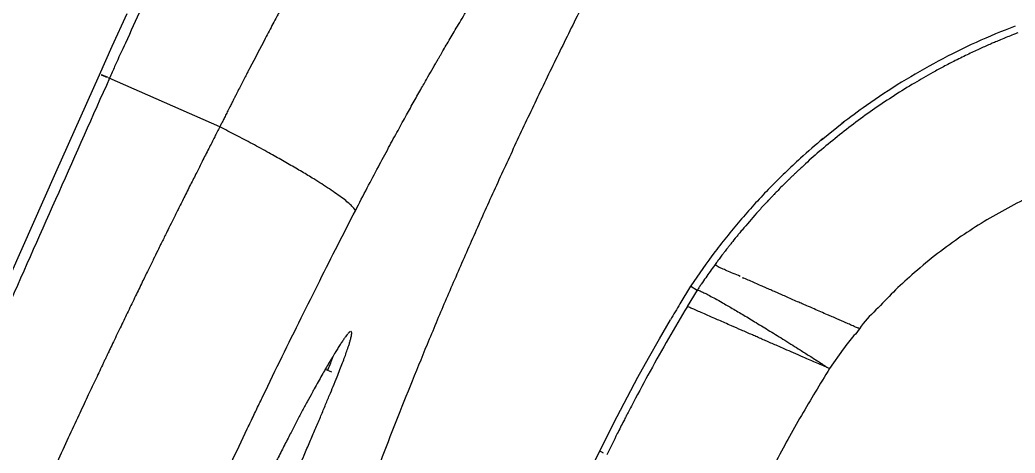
# Model space of a CAD drawing. Header units: millimetres. Extents: x 1145859089 to 1147511753, y -1047484727 to -1047247487.
# Drawn here: x 1146005545 to 1146005677.1, y -1047431252.1 to -1047431194.6 of the extents above; entities that cross this region are included whole.
import ezdxf
from ezdxf.xclip import XClip

# ---------------------------------------------------------------- set-up
doc = ezdxf.new("R2010")
doc.units = ezdxf.units.MM
doc.header["$LTSCALE"] = 100
doc.header["$MEASUREMENT"] = 0
doc.header["$XCLIPFRAME"] = 2
doc.layers.get('0').update_dxf_attribs({"linetype": 'CONTINUOUS'})
doc.layers.add('XREF', color=135, linetype='CONTINUOUS')
doc.layers.add('단지배치도$0$W240910', color=135, linetype='CONTINUOUS')

# ---------------------------------------------------------------- blocks, each defined once
blk = doc.blocks.new('단지배치도$0$zw$9902')
at = {"layer": '단지배치도$0$W240910', "linetype": 'ByBlock', "ltscale": 20}
for p, q in [((67416.45, -59828.75), (67418.42, -59824.42)), ((67414.74, -59832.54), (67416.45, -59828.75)), ((67416.84, -59831.27), (67416.77, -59831.43)), ((67408.97, -59845.49), (67414.74, -59832.54)), ((67430.72, -59839.45), (67416.04, -59832.97)), ((67510.53, -59841.2), (67513.52, -59838.8)), ((67402.93, -59859.1), (67408.97, -59845.49)), ((67491.78, -59862.92), (67493.2, -59860.59)), ((67493.23, -59860.54), (67493.2, -59860.59)), ((67493.2, -59860.59), (67494.06, -59861.14)), ((67494.06, -59861.14), (67492.75, -59863.28)), ((67489.04, -59867.58), (67490.51, -59865.05)), ((67447.34, -59867.39), (67447.34, -59867.39)), ((67487.59, -59870.13), (67489.04, -59867.58)), ((67446.07, -59869.32), (67446.05, -59869.36)), ((67446.07, -59869.32), (67446.07, -59869.32)), ((67513.45, -59868.94), (67511.61, -59871.53)), ((67486.18, -59872.69), (67487.59, -59870.13)), ((67444.71, -59871.61), (67445.55, -59871.98)), ((67484.8, -59875.27), (67486.18, -59872.69)), ((67483.44, -59877.87), (67484.8, -59875.27)), ((67482.12, -59880.48), (67483.44, -59877.87)), ((67481.14, -59882.47), (67482.12, -59880.48)), ((67478.84, -59886.97), (67481.14, -59882.47)), ((67481.6, -59882.7), (67481.14, -59882.47)), ((67481.58, -59882.75), (67481.6, -59882.7))]:
    blk.add_line(p, q, dxfattribs=at)
at = {"layer": '단지배치도$0$W240910'}
blk.add_arc((56404.25, -57219.78, 0), 12756.72, 322.50733, 9.110085, dxfattribs=at)
at = {"layer": '단지배치도$0$W240910', "linetype": 'ByBlock', "ltscale": 20}
for centre, radius, start, end in [((67495.39, -59866.7), 86.17, 155.8381, 156.9711), ((67705.84, -59991.52), 248.7, 148.9594, 151.2437), ((67720.55, -60000.76), 267.09, 148.9305, 149.4628), ((67452.53, -59871.26), 6.47, 143.2857, 143.5297), ((67448.08, -59866.74), 0.146, 62.5836, 66.2731), ((67448.08, -59866.75), 0.156, 58.4735, 62.5744)]:
    blk.add_arc(centre, radius, start, end, dxfattribs=at)
for points, start_tangent, end_tangent in [([(67430.67, -59801.81), (67428.63, -59806.01), (67426.56, -59810.32), (67424.48, -59814.71), (67422.39, -59819.19), (67420.29, -59823.74), (67418.19, -59828.34), (67416.84, -59831.27)], (-0.439895, -0.898049), (-0.409883, -0.912138)), ([(67448.71, -59850.57), (67450.28, -59847.54), (67451.76, -59844.75), (67453.12, -59842.2), (67454.37, -59839.91), (67455.5, -59837.85), (67456.51, -59836.04), (67457.5, -59834.28), (67458.34, -59832.81), (67459.02, -59831.61), (67459.33, -59831.07), (67459.6, -59830.62), (67459.82, -59830.23), (67460.03, -59829.87), (67460.41, -59829.21), (67460.87, -59828.42), (67461.42, -59827.49), (67461.95, -59826.59), (67462.55, -59825.59), (67463.2, -59824.5), (67463.85, -59823.42), (67464.38, -59822.55), (67465.78, -59820.26), (67465.99, -59819.92), (67466.2, -59819.58), (67466.4, -59819.25), (67466.61, -59818.92), (67466.81, -59818.6), (67467, -59818.29), (67467.2, -59817.98), (67467.52, -59817.46), (67468.37, -59816.12), (67469.08, -59815.01), (67469.66, -59814.11), (67470.11, -59813.41), (67470.44, -59812.91), (67470.64, -59812.61), (67471.02, -59812.03), (67471.34, -59811.54), (67471.67, -59811.05), (67471.99, -59810.57), (67473.98, -59807.63)], (0.458101, 0.8889), (0.568322, 0.822806)), ([(67446.86, -59809.2), (67445.48, -59811.64), (67444.22, -59813.89), (67443.09, -59815.94), (67442.08, -59817.77), (67441.2, -59819.37), (67440.5, -59820.67), (67439.91, -59821.76), (67439.44, -59822.63), (67439.08, -59823.3), (67438.91, -59823.63), (67438.72, -59823.98), (67438.53, -59824.33), (67438.28, -59824.81), (67437.77, -59825.77), (67436.75, -59827.7), (67434.72, -59831.59), (67434.48, -59832.05), (67434.26, -59832.49), (67434.05, -59832.9), (67433.85, -59833.27), (67433.67, -59833.62), (67433.51, -59833.95), (67433.12, -59834.69), (67432.94, -59835.05), (67432.71, -59835.5), (67432.54, -59835.83), (67432.32, -59836.27), (67432.05, -59836.81), (67431.71, -59837.47), (67431.42, -59838.06), (67431.16, -59838.59), (67430.92, -59839.05), (67430.72, -59839.45)], (-0.524533, -0.85139), (-0.426696, -0.904395)), ([(67483.88, -59813.48), (67480.66, -59819.74), (67477.55, -59825.94), (67474.53, -59832.09), (67471.61, -59838.19), (67468.79, -59844.23), (67466.06, -59850.21), (67463.44, -59856.12), (67460.92, -59861.92), (67458.52, -59867.62), (67456.24, -59873.18), (67454.07, -59878.61), (67452.02, -59883.89), (67450.08, -59889.04), (67448.83, -59892.46)], (-0.460568, -0.887625), (-0.341163, -0.940004)), ([(67536.24, -59826.08), (67531.07, -59828.24), (67526.05, -59830.73), (67521.19, -59833.52), (67516.51, -59836.61), (67513.25, -59839.02)], (-0.933825, -0.35773), (-0.790723, -0.612174)), ([(67536.6, -59826.97), (67536.02, -59827.2), (67535.23, -59827.51), (67534.31, -59827.89), (67533.64, -59828.18), (67533.06, -59828.42), (67532.36, -59828.73), (67531.67, -59829.04), (67530.1, -59829.78), (67528.31, -59830.65), (67526.73, -59831.47), (67525.32, -59832.23), (67522.89, -59833.63), (67520.24, -59835.28), (67517.64, -59837.01), (67515.11, -59838.84), (67512.65, -59840.75)], (-0.934182, -0.356796), (-0.780622, -0.625004)), ([(67416.09, -59832.99), (67409.34, -59848.15), (67402.61, -59863.34), (67395.9, -59878.56), (67389.21, -59893.8)], (-0.408197, -0.912894), (-0.401005, -0.916076)), ([(67415.82, -59832.87), (67415.6, -59832.79), (67415.18, -59832.63), (67414.74, -59832.54)], (-0.921197, 0.389096), (0.193892, -0.981023)), ([(67416.04, -59832.97), (67415.82, -59832.87)], (-0.915205, 0.402989), (-0.921197, 0.389096)), ([(67430.72, -59839.45), (67430.04, -59840.78), (67429.26, -59842.32), (67428.38, -59844.05), (67427.65, -59845.5), (67426.83, -59847.11), (67425.96, -59848.86), (67425.19, -59850.4), (67424.53, -59851.73), (67423.97, -59852.85), (67423.52, -59853.76), (67423.19, -59854.43), (67422.87, -59855.08), (67422.48, -59855.87), (67421.9, -59857.05), (67421.21, -59858.45), (67420.43, -59860.06), (67419.54, -59861.89), (67418.55, -59863.94), (67417.62, -59865.88), (67416.61, -59867.98), (67416.16, -59868.92), (67415.92, -59869.43), (67415.73, -59869.82), (67415.54, -59870.22), (67415.34, -59870.63), (67415.14, -59871.06), (67414.19, -59873.09), (67413.14, -59875.31), (67412.01, -59877.73), (67410.62, -59880.72), (67409.13, -59883.95), (67407.54, -59887.45), (67405.84, -59891.2), (67404.05, -59895.21), (67402.16, -59899.47)], (-0.460582, -0.887617), (-0.414644, -0.909984)), ([(67448.71, -59850.57), (67448.25, -59849.96), (67447.76, -59849.52), (67447.08, -59848.97), (67446.22, -59848.35), (67445.26, -59847.69), (67444.24, -59847.02), (67443.18, -59846.36), (67442.42, -59845.89), (67441.63, -59845.42), (67440.8, -59844.93), (67439.94, -59844.43), (67439.06, -59843.92), (67438.15, -59843.41), (67437.23, -59842.9), (67435.04, -59841.7), (67432.85, -59840.55), (67430.72, -59839.45)], (-0.287428, 0.957802), (-0.8907, 0.454591)), ([(67510.78, -59840.99), (67507.77, -59843.62), (67503.74, -59847.51), (67499.96, -59851.65), (67496.44, -59856.01), (67493.23, -59860.54)], (-0.768899, -0.63937), (-0.552517, -0.833502)), ([(67512.65, -59840.75), (67510.26, -59842.73), (67508.16, -59844.6), (67507.78, -59844.96), (67507.41, -59845.3), (67507.07, -59845.62), (67506.74, -59845.94), (67506.43, -59846.23), (67506.15, -59846.51), (67505.88, -59846.78), (67505.18, -59847.47), (67504.65, -59848.01), (67504.26, -59848.41), (67503.99, -59848.7), (67503.7, -59849), (67503.45, -59849.27), (67502.94, -59849.81), (67501.95, -59850.9), (67500.02, -59853.14), (67499.59, -59853.65), (67499.28, -59854.03), (67498.61, -59854.86), (67498.31, -59855.25), (67498.04, -59855.59), (67497.69, -59856.04), (67497.45, -59856.36), (67497.05, -59856.88), (67496.74, -59857.31), (67496.35, -59857.83)], (-0.780622, -0.625004), (-0.587658, -0.809109)), ([(67544.74, -59846), (67541.35, -59847.32), (67538.08, -59848.78), (67534.86, -59850.44), (67531.74, -59852.26), (67528.73, -59854.23), (67525.55, -59856.58), (67522.53, -59859.1), (67520.09, -59861.37), (67517.78, -59863.74), (67515.59, -59866.24)], (-0.934339, -0.356387), (-0.517728, -0.855545)), ([(67397.29, -59967.4), (67399.3, -59962.01), (67401.41, -59956.45), (67403.62, -59950.72), (67405.93, -59944.82), (67408.32, -59938.85), (67408.86, -59937.51), (67409.52, -59935.89), (67410.16, -59934.3), (67410.8, -59932.75), (67411.42, -59931.24), (67412.03, -59929.77), (67413.62, -59925.93), (67415.13, -59922.36), (67416.53, -59919.06), (67417.83, -59916.03), (67419.02, -59913.28), (67419.88, -59911.3), (67420.67, -59909.48), (67421.4, -59907.82), (67422.17, -59906.09), (67423.01, -59904.2), (67424.19, -59901.56), (67425.49, -59898.66), (67426.92, -59895.51), (67428.48, -59892.1), (67430.17, -59888.44), (67432.19, -59884.13), (67434.37, -59879.52), (67434.82, -59878.57), (67435.23, -59877.71), (67435.64, -59876.86), (67436.05, -59876.02), (67436.45, -59875.18), (67438.99, -59869.93), (67441.52, -59864.81), (67443.98, -59859.87), (67446.37, -59855.13), (67448.71, -59850.57)], (0.346999, 0.937865), (0.457151, 0.889389)), ([(67496.35, -59857.83), (67495.19, -59859.47), (67494.61, -59860.31), (67494.34, -59860.72), (67494.06, -59861.14)], (-0.588404, -0.808567), (-0.551756, -0.834005)), ([(67499.77, -59859.32), (67498.84, -59858.91), (67498, -59858.55), (67497.33, -59858.26), (67496.84, -59858.04), (67496.35, -59857.83)], (-0.785937, 0.618306), (-0.731326, -0.682028)), ([(67500.27, -59859.54), (67499.77, -59859.32)], (-0.916037, 0.401094), (-0.785937, 0.618306)), ([(67515.59, -59866.24), (67515.22, -59866.08), (67514.58, -59865.8), (67513.93, -59865.51), (67513.28, -59865.23), (67512.66, -59864.96), (67511.95, -59864.65), (67511.34, -59864.39), (67510.48, -59864.01), (67509.59, -59863.62), (67508.59, -59863.18), (67507.99, -59862.92), (67507.37, -59862.65), (67506.57, -59862.3), (67505.8, -59861.96), (67505.12, -59861.66), (67504.48, -59861.38), (67503.82, -59861.09), (67503.17, -59860.81), (67502.53, -59860.53), (67501.77, -59860.19), (67500.99, -59859.85), (67500.27, -59859.54)], (-0.794035, 0.607872), (-0.916037, 0.401094)), ([(67494.06, -59861.14), (67494.57, -59861.29), (67495.06, -59861.51), (67495.68, -59861.84), (67496.45, -59862.25), (67497.36, -59862.75)], (0.959973, 0.280094), (0.847808, -0.530303)), ([(67511.61, -59871.53), (67509.99, -59870.83), (67508.13, -59870.01), (67506.82, -59869.44), (67505.67, -59868.94), (67504.7, -59868.51), (67504, -59868.21), (67503.32, -59867.91), (67502.65, -59867.62), (67502.01, -59867.33), (67501.38, -59867.06), (67499.92, -59866.42), (67498.61, -59865.85), (67497.75, -59865.47), (67496.94, -59865.12), (67496.2, -59864.8), (67495.22, -59864.37), (67494.4, -59864.01), (67493.72, -59863.71), (67493.22, -59863.49), (67492.75, -59863.28)], (-0.917528, 0.39767), (-0.903755, 0.428051)), ([(67497.36, -59862.75), (67498.71, -59863.54), (67500.23, -59864.43), (67501.89, -59865.43), (67503.71, -59866.55), (67504.67, -59867.14), (67505.7, -59867.78), (67506.75, -59868.44), (67507.72, -59869.05), (67508.96, -59869.84), (67510.31, -59870.7), (67511.61, -59871.53)], (0.847808, -0.530303), (0.88858, -0.458722)), ([(67441.33, -59884.36), (67441.91, -59883.02), (67442.66, -59881.26), (67443.38, -59879.58), (67444.06, -59877.99), (67444.69, -59876.49), (67445.28, -59875.07), (67445.76, -59873.9), (67446.27, -59872.63), (67446.66, -59871.66), (67447, -59870.77), (67447.31, -59869.96), (67447.57, -59869.23), (67447.83, -59868.47), (67447.98, -59867.99), (67448.09, -59867.58), (67448.21, -59867), (67448.15, -59866.62)], (0.397222, 0.917723), (-0.916182, 0.400762)), ([(67447.33, -59867.41), (67447.06, -59867.79), (67446.76, -59868.23), (67446.44, -59868.73), (67446.1, -59869.28), (67446.07, -59869.32)], (-0.594428, -0.804149), (-0.524832, -0.851206)), ([(67447.69, -59866.95), (67447.36, -59867.37), (67447.34, -59867.39)], (-0.624803, -0.780782), (-0.597507, -0.801864)), ([(67448.01, -59866.61), (67447.75, -59866.88), (67447.69, -59866.95)], (-0.896415, -0.443216), (-0.624803, -0.780782)), ([(67448.14, -59866.6), (67448.01, -59866.61)], (-0.915599, 0.402093), (-0.896415, -0.443216)), ([(67515.59, -59866.24), (67514.84, -59867.16), (67514.15, -59868.03), (67513.45, -59868.94)], (-0.43017, -0.902748), (-0.609449, -0.792825)), ([(67446.05, -59869.36), (67445.64, -59870.04), (67445.2, -59870.77), (67444.74, -59871.56), (67444.71, -59871.61)], (-0.52417, -0.851614), (-0.497846, -0.867266)), ([(67445.69, -59870.02), (67445.39, -59870.81), (67445.05, -59871.66), (67445.02, -59871.75)], (-0.354722, -0.934972), (-0.369465, -0.929245)), ([(67444.71, -59871.61), (67444.26, -59872.4), (67443.77, -59873.29), (67443.25, -59874.22), (67443, -59874.68), (67442.32, -59875.93), (67441.62, -59877.23), (67440.91, -59878.59), (67440.17, -59880), (67439.77, -59880.77), (67438.91, -59882.45), (67438.04, -59884.17), (67437.15, -59885.94), (67436.25, -59887.75), (67435.34, -59889.61), (67435.03, -59890.23)], (-0.497846, -0.867266), (-0.437635, -0.899153)), ([(67487.81, -59871.88), (67485.61, -59875.98), (67485.06, -59877.02), (67484.89, -59877.36), (67484.64, -59877.85), (67484.32, -59878.47), (67483.46, -59880.16), (67482.09, -59882.96)], (-0.480765, -0.876849), (-0.436401, -0.899752)), ([(67511.61, -59871.53), (67507.88, -59877.77), (67504.39, -59884.11), (67501.13, -59890.53)], (-0.515795, -0.856712), (-0.447646, -0.894211))]:
    blk.add_spline(points, degree=3, dxfattribs=dict(at, start_tangent=start_tangent, end_tangent=end_tangent))
blk = doc.blocks.new('단지배치도')
blk.add_blockref('단지배치도$0$zw$9902', (141034.19, 142437.16))

msp = doc.modelspace()

# ---------------------------------------------------------------- block references
at = {"layer": 'XREF'}
ref = msp.add_blockref('단지배치도', (1145797106.633357, -1047513806.462535), dxfattribs=at)
XClip(ref).set_block_clipping_path([(72982.4064819524, 34919.7593965302), (360382.4067475507, 255319.7593436702)])

doc.saveas('drawing.dxf')
